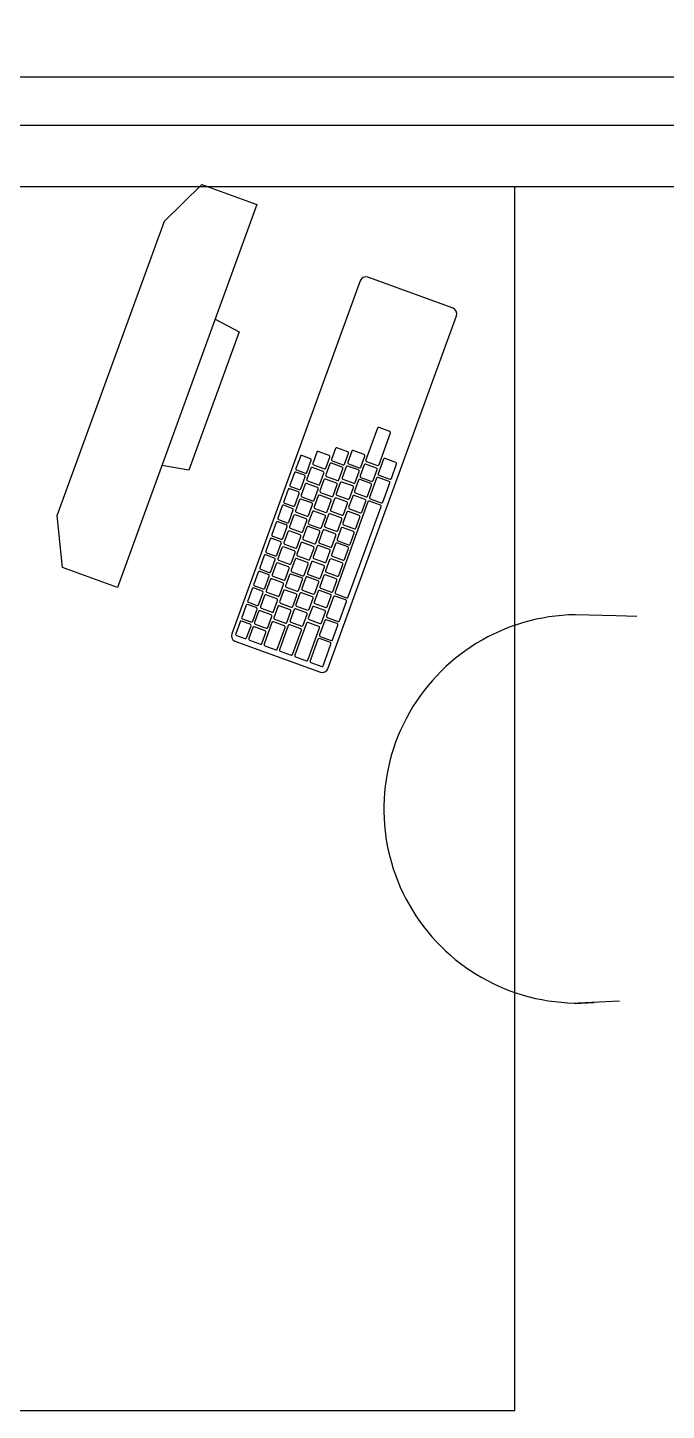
# Model space of a CAD drawing. Extents: x -62916 to 126930, y -44595 to 9525.
# Drawn here: x -15526 to -14796, y -20895 to -19314 of the extents above; entities that cross this region are included whole.
import ezdxf

# ---------------------------------------------------------------- set-up
doc = ezdxf.new("R2010")
doc.units = 0
doc.header["$LTSCALE"] = 1000
doc.header["$MEASUREMENT"] = 0
for name, color, linetype in [('ALZADO', 7, 'CONTINUOUS'), ('Mobiliario', 8, 'CONTINUOUS'), ('MURO', 2, 'CONTINUOUS')]:
    doc.layers.add(name, color=color, linetype=linetype)

msp = doc.modelspace()

# ---------------------------------------------------------------- linework, layer by layer
at = {"layer": 'ALZADO', "ltscale": 0.5}
for p, q in [((-16491.7, -19425.4), (-13376.7, -19425.4)), ((-16491.7, -19495.4), (-13446.7, -19495.4))]:
    msp.add_line(p, q, dxfattribs=at)
at = {"layer": 'Mobiliario', "ltscale": 0.5}
msp.add_line((-15668.8, -20895.4), (-14968.8, -20895.4), dxfattribs=at)
msp.add_line((-15668.8, -20895.4), (-14968.8, -20895.4), dxfattribs=at)
for points in [[(-15326.6, -19493.2), (-15263.8, -19516.1), (-15423.2, -19954), (-15486, -19931.2), (-15491.9, -19871.6), (-15369.4, -19535), (-15326.6, -19493.2)], [(-15311.5, -19647.1), (-15284, -19661.6), (-15341.6, -19819.8), (-15372.5, -19814.7)]]:
    msp.add_lwpolyline(points, dxfattribs=at)
for points in [[(-15124.1, -19771.1, 0.414201), (-15125.8, -19771.9), (-15139, -19808.1, 0.414201), (-15138.3, -19809.9), (-15125.8, -19814.4, 0.414188), (-15124, -19813.6), (-15110.8, -19777.3, 0.414201), (-15111.6, -19775.6)], [(-15193.6, -19798.6, 0.414201), (-15195.3, -19799.4), (-15199.9, -19812.1, 0.414201), (-15199.1, -19813.8), (-15186.6, -19818.3, 0.414188), (-15184.9, -19817.5), (-15180.3, -19804.9, 0.414201), (-15181.1, -19803.2)], [(-15172.2, -19794.2, 0.414201), (-15173.9, -19795), (-15178.5, -19807.6, 0.414201), (-15177.7, -19809.4), (-15165.2, -19813.9, 0.414188), (-15163.5, -19813.1), (-15158.9, -19800.5, 0.414201), (-15159.7, -19798.8)], [(-15153.6, -19797.5, 0.414201), (-15155.3, -19798.3), (-15159.9, -19810.9, 0.414201), (-15159.1, -19812.6), (-15146.6, -19817.2, 0.414188), (-15144.9, -19816.4), (-15140.3, -19803.8, 0.414201), (-15141.1, -19802.1)], [(-15212.3, -19803.3, 0.450069), (-15214, -19804.1), (-15219.1, -19818, 0.45007), (-15218.3, -19819.7), (-15208.5, -19823.2, 0.411174), (-15206.6, -19822.5), (-15201.5, -19808.6, 0.411173), (-15202.5, -19806.8)], [(-15200.3, -19816.9, 0.414201), (-15202, -19817.7), (-15206.6, -19830.4, 0.414201), (-15205.8, -19832.1), (-15193.3, -19836.6, 0.414188), (-15191.6, -19835.8), (-15187, -19823.2, 0.414201), (-15187.8, -19821.5)], [(-15178.6, -19811.9, 0.414201), (-15180.3, -19812.7), (-15184.9, -19825.3, 0.414201), (-15184.1, -19827), (-15171.6, -19831.6, 0.414188), (-15169.9, -19830.8), (-15165.3, -19818.2, 0.414201), (-15166.1, -19816.4)], [(-15160, -19815.2, 0.414201), (-15161.7, -19816), (-15166.3, -19828.6, 0.414201), (-15165.5, -19830.3), (-15153, -19834.9, 0.414188), (-15151.3, -19834), (-15146.7, -19821.4, 0.414201), (-15147.5, -19819.7)], [(-15139.4, -19813, 0.414201), (-15141.1, -19813.8), (-15145.7, -19826.4, 0.414201), (-15144.9, -19828.2), (-15132.4, -19832.7, 0.414188), (-15130.7, -19831.9), (-15126.1, -19819.3, 0.414201), (-15126.9, -19817.6)], [(-15117.2, -19806.6, 0.414201), (-15119, -19807.4), (-15125, -19824, 0.414201), (-15124.2, -19825.7), (-15111.7, -19830.3, 0.414188), (-15110, -19829.5), (-15104, -19812.8, 0.414201), (-15104.7, -19811.1)], [(-15219.2, -19822.2, 0.450069), (-15220.9, -19823), (-15225.9, -19836.9, 0.45007), (-15225.2, -19838.6), (-15215.4, -19842.2, 0.411174), (-15213.4, -19841.4), (-15208.4, -19827.6, 0.411173), (-15209.4, -19825.8)], [(-15185.3, -19830.2, 0.414201), (-15187, -19831), (-15191.6, -19843.6, 0.414201), (-15190.8, -19845.3), (-15178.3, -19849.9, 0.414188), (-15176.6, -19849.1), (-15172, -19836.4, 0.414201), (-15172.8, -19834.7)], [(-15166.7, -19833.5, 0.414201), (-15168.4, -19834.3), (-15173, -19846.9, 0.414201), (-15172.2, -19848.6), (-15159.7, -19853.1, 0.414188), (-15158, -19852.3), (-15153.4, -19839.7, 0.414201), (-15154.2, -19838)], [(-15145.8, -19830.7, 0.414201), (-15147.5, -19831.5), (-15152.1, -19844.1, 0.414201), (-15151.3, -19845.8), (-15138.8, -19850.4, 0.414188), (-15137.1, -19849.6), (-15132.5, -19836.9, 0.414201), (-15133.3, -19835.2)], [(-15125.1, -19828.3, 0.414201), (-15126.8, -19829.1), (-15134.9, -19851.1, 0.414201), (-15134.1, -19852.8), (-15121.6, -19857.4, 0.414188), (-15119.9, -19856.6), (-15111.8, -19834.5, 0.414201), (-15112.6, -19832.8)], [(-15226.1, -19841.1, 0.450069), (-15227.8, -19841.9), (-15232.8, -19855.8, 0.45007), (-15232, -19857.5), (-15222.3, -19861.1, 0.411174), (-15220.3, -19860.4), (-15215.3, -19846.5, 0.411173), (-15216.3, -19844.7)], [(-15206.9, -19835.2, 0.414201), (-15208.6, -19836), (-15213.2, -19848.6, 0.414201), (-15212.5, -19850.4), (-15200, -19854.9, 0.414188), (-15198.2, -19854.1), (-15193.7, -19841.5, 0.414201), (-15194.4, -19839.8)], [(-15191.9, -19848.5, 0.414201), (-15193.7, -19849.3), (-15198.2, -19861.9, 0.414201), (-15197.5, -19863.6), (-15185, -19868.2, 0.414188), (-15183.2, -19867.3), (-15178.7, -19854.7, 0.414201), (-15179.4, -19853)], [(-15152.5, -19849, 0.414201), (-15154.2, -19849.8), (-15158.8, -19862.4, 0.414201), (-15158, -19864.1), (-15145.5, -19868.7, 0.414188), (-15143.8, -19867.9), (-15139.2, -19855.2, 0.414201), (-15140, -19853.5)], [(-15233, -19860, 0.450069), (-15234.7, -19860.8), (-15239.7, -19874.7, 0.45007), (-15238.9, -19876.4), (-15229.2, -19880, 0.411174), (-15227.2, -19879.3), (-15222.2, -19865.4, 0.411173), (-15223.2, -19863.6)], [(-15213.4, -19852.9, 0.414201), (-15215.1, -19853.7), (-15219.7, -19866.3, 0.414201), (-15218.9, -19868), (-15206.4, -19872.6, 0.414188), (-15204.7, -19871.8), (-15200.1, -19859.2, 0.414201), (-15200.9, -19857.4)], [(-15173.3, -19851.7, 0.414201), (-15175, -19852.6), (-15179.6, -19865.2, 0.414201), (-15178.8, -19866.9), (-15166.3, -19871.4, 0.414188), (-15164.6, -19870.6), (-15160, -19858, 0.414201), (-15160.8, -19856.3)], [(-15135, -19855.3, 0.414201), (-15136.7, -19856.1), (-15174.4, -19959.6, 0.414201), (-15173.6, -19961.3), (-15161.1, -19965.9, 0.414188), (-15159.4, -19965), (-15121.7, -19861.6, 0.414201), (-15122.5, -19859.9)], [(-15239.8, -19879, 0.450069), (-15241.6, -19879.8), (-15246.6, -19893.6, 0.45007), (-15245.8, -19895.4), (-15236, -19898.9, 0.411174), (-15234.1, -19898.2), (-15229.1, -19884.3, 0.411173), (-15230.1, -19882.5)], [(-15220, -19871.2, 0.414201), (-15221.7, -19872), (-15226.3, -19884.6, 0.414201), (-15225.5, -19886.3), (-15213, -19890.9, 0.414188), (-15211.3, -19890.1), (-15206.7, -19877.4, 0.414201), (-15207.5, -19875.7)], [(-15198.6, -19866.8, 0.414201), (-15200.3, -19867.6), (-15204.9, -19880.2, 0.414201), (-15204.1, -19881.9), (-15191.6, -19886.4, 0.414188), (-15189.9, -19885.6), (-15185.3, -19873, 0.414201), (-15186.1, -19871.3)], [(-15180, -19870, 0.414201), (-15181.7, -19870.8), (-15186.3, -19883.5, 0.414201), (-15185.5, -19885.2), (-15173, -19889.7, 0.414188), (-15171.3, -19888.9), (-15166.7, -19876.3, 0.414201), (-15167.5, -19874.6)], [(-15159.1, -19867.3, 0.414201), (-15160.9, -19868.1), (-15165.4, -19880.7, 0.414201), (-15164.7, -19882.4), (-15152.2, -19886.9, 0.414188), (-15150.5, -19886.1), (-15145.9, -19873.5, 0.414201), (-15146.6, -19871.8)], [(-15226.7, -19889.5, 0.414201), (-15228.4, -19890.3), (-15233, -19902.9, 0.414201), (-15232.2, -19904.6), (-15219.7, -19909.2, 0.414188), (-15218, -19908.3), (-15213.4, -19895.7, 0.414201), (-15214.2, -19894)], [(-15205, -19884.4, 0.414201), (-15206.7, -19885.2), (-15211.3, -19897.8, 0.414201), (-15210.5, -19899.6), (-15198, -19904.1, 0.414188), (-15196.3, -19903.3), (-15191.7, -19890.7, 0.414201), (-15192.5, -19889)], [(-15186.6, -19888.3, 0.414201), (-15188.3, -19889.1), (-15192.9, -19901.8, 0.414201), (-15192.1, -19903.5), (-15179.6, -19908, 0.414188), (-15177.9, -19907.2), (-15173.3, -19894.6, 0.414201), (-15174.1, -19892.9)], [(-15165.8, -19885.6, 0.414201), (-15167.5, -19886.4), (-15172.1, -19899, 0.414201), (-15171.3, -19900.7), (-15158.8, -19905.2, 0.414188), (-15157.1, -19904.4), (-15152.5, -19891.8, 0.414201), (-15153.3, -19890.1)], [(-15246.7, -19897.9, 0.450069), (-15248.4, -19898.7), (-15253.5, -19912.6, 0.45007), (-15252.7, -19914.3), (-15242.9, -19917.9, 0.411174), (-15241, -19917.1), (-15235.9, -19903.3, 0.411173), (-15237, -19901.5)], [(-15233.3, -19907.8, 0.414201), (-15235.1, -19908.6), (-15239.6, -19921.2, 0.414201), (-15238.9, -19922.9), (-15226.4, -19927.4, 0.414188), (-15224.6, -19926.6), (-15220.1, -19914, 0.414201), (-15220.8, -19912.3)], [(-15211.7, -19902.7, 0.414201), (-15213.4, -19903.5), (-15218, -19916.1, 0.414201), (-15217.2, -19917.9), (-15204.7, -19922.4, 0.414188), (-15203, -19921.6), (-15198.4, -19909, 0.414201), (-15199.2, -19907.3)], [(-15193.1, -19906, 0.414201), (-15194.8, -19906.8), (-15199.4, -19919.4, 0.414201), (-15198.6, -19921.1), (-15186.1, -19925.7, 0.414188), (-15184.4, -19924.9), (-15179.8, -19912.3, 0.414201), (-15180.6, -19910.5)], [(-15172.2, -19903.2, 0.414201), (-15173.9, -19904), (-15178.5, -19916.6, 0.414201), (-15177.7, -19918.4), (-15165.2, -19922.9, 0.414188), (-15163.5, -19922.1), (-15158.9, -19909.5, 0.414201), (-15159.7, -19907.8)], [(-15253.6, -19916.8, 0.450069), (-15255.3, -19917.6), (-15260.4, -19931.5, 0.45007), (-15259.6, -19933.2), (-15249.8, -19936.8, 0.411174), (-15247.9, -19936), (-15242.8, -19922.2, 0.411173), (-15243.9, -19920.4)], [(-15240, -19926.1, 0.414201), (-15241.7, -19926.9), (-15246.3, -19939.5, 0.414201), (-15245.5, -19941.2), (-15233, -19945.7, 0.414188), (-15231.3, -19944.9), (-15226.7, -19932.3, 0.414201), (-15227.5, -19930.6)], [(-15218.3, -19921, 0.414201), (-15220.1, -19921.8), (-15224.6, -19934.4, 0.414201), (-15223.9, -19936.1), (-15211.4, -19940.7, 0.414188), (-15209.6, -19939.9), (-15205.1, -19927.3, 0.414201), (-15205.8, -19925.6)], [(-15199.7, -19924.3, 0.414201), (-15201.4, -19925.1), (-15206, -19937.7, 0.414201), (-15205.2, -19939.4), (-15192.7, -19944, 0.414188), (-15191, -19943.2), (-15186.4, -19930.5, 0.414201), (-15187.2, -19928.8)], [(-15178.9, -19921.5, 0.414201), (-15180.6, -19922.3), (-15185.2, -19934.9, 0.414201), (-15184.4, -19936.6), (-15171.9, -19941.2, 0.414188), (-15170.2, -19940.4), (-15165.6, -19927.8, 0.414201), (-15166.4, -19926.1)], [(-15260.5, -19935.7, 0.450069), (-15262.2, -19936.5), (-15267.3, -19950.4, 0.45007), (-15266.5, -19952.1), (-15256.7, -19955.7, 0.411174), (-15254.8, -19955), (-15249.7, -19941.1, 0.411173), (-15250.7, -19939.3)], [(-15246.7, -19944.3, 0.414201), (-15248.4, -19945.2), (-15253, -19957.8, 0.414201), (-15252.2, -19959.5), (-15239.7, -19964, 0.414188), (-15238, -19963.2), (-15233.4, -19950.6, 0.414201), (-15234.2, -19948.9)], [(-15224.8, -19938.7, 0.414201), (-15226.5, -19939.5), (-15231.1, -19952.1, 0.414201), (-15230.3, -19953.8), (-15217.8, -19958.4, 0.414188), (-15216.1, -19957.5), (-15211.5, -19944.9, 0.414201), (-15212.3, -19943.2)], [(-15206.1, -19941.9, 0.414201), (-15207.9, -19942.8), (-15212.5, -19955.4, 0.414201), (-15211.7, -19957.1), (-15199.2, -19961.6, 0.414188), (-15197.5, -19960.8), (-15192.9, -19948.2, 0.414201), (-15193.7, -19946.5)], [(-15185.6, -19939.8, 0.414201), (-15187.3, -19940.6), (-15191.9, -19953.2, 0.414201), (-15191.1, -19954.9), (-15178.6, -19959.5, 0.414188), (-15176.9, -19958.7), (-15172.3, -19946.1, 0.414201), (-15173.1, -19944.3)], [(-15267.4, -19954.7, 0.450069), (-15269.1, -19955.5), (-15274.2, -19969.3, 0.45007), (-15273.4, -19971.1), (-15263.6, -19974.6, 0.411174), (-15261.7, -19973.9), (-15256.6, -19960, 0.411173), (-15257.6, -19958.2)], [(-15231.4, -19957, 0.414201), (-15233.1, -19957.8), (-15237.7, -19970.4, 0.414201), (-15236.9, -19972.1), (-15224.4, -19976.6, 0.414188), (-15222.7, -19975.8), (-15218.1, -19963.2, 0.414201), (-15218.9, -19961.5)], [(-15212.8, -19960.2, 0.414201), (-15214.5, -19961), (-15219.1, -19973.7, 0.414201), (-15218.3, -19975.4), (-15205.8, -19979.9, 0.414188), (-15204.1, -19979.1), (-15199.5, -19966.5, 0.414201), (-15200.3, -19964.8)], [(-15192, -19957.5, 0.414201), (-15193.7, -19958.3), (-15198.3, -19970.9, 0.414201), (-15197.5, -19972.6), (-15185, -19977.1, 0.414188), (-15183.3, -19976.3), (-15178.7, -19963.7, 0.414201), (-15179.5, -19962)], [(-15274.3, -19973.6, 0.450069), (-15276, -19974.4), (-15281, -19988.3, 0.45007), (-15280.3, -19990), (-15270.5, -19993.5, 0.411174), (-15268.5, -19992.8), (-15263.5, -19978.9, 0.411173), (-15264.5, -19977.1)], [(-15253.3, -19962.6, 0.414201), (-15255, -19963.4), (-15259.6, -19976.1, 0.414201), (-15258.8, -19977.8), (-15246.3, -19982.3, 0.414188), (-15244.6, -19981.5), (-15240, -19968.9, 0.414201), (-15240.8, -19967.2)], [(-15238.1, -19975.2, 0.414201), (-15239.8, -19976.1), (-15244.4, -19988.7, 0.414201), (-15243.6, -19990.4), (-15231.1, -19994.9, 0.414188), (-15229.4, -19994.1), (-15224.8, -19981.5, 0.414201), (-15225.6, -19979.8)], [(-15198.6, -19975.8, 0.414201), (-15200.3, -19976.6), (-15204.9, -19989.2, 0.414201), (-15204.1, -19990.9), (-15191.6, -19995.4, 0.414188), (-15189.9, -19994.6), (-15185.3, -19982, 0.414201), (-15186.1, -19980.3)], [(-15174.5, -19963.9, 0.414201), (-15176.2, -19964.7), (-15184.2, -19986.7, 0.414201), (-15183.4, -19988.4), (-15170.9, -19993, 0.414188), (-15169.2, -19992.2), (-15161.2, -19970.1, 0.414201), (-15162, -19968.4)], [(-15281.2, -19992.5, 0.450069), (-15282.9, -19993.3), (-15287.9, -20007.2, 0.45007), (-15287.1, -20008.9), (-15277.4, -20012.5, 0.411174), (-15275.4, -20011.7), (-15270.4, -19997.9, 0.411173), (-15271.4, -19996.1)], [(-15260, -19980.9, 0.414201), (-15261.7, -19981.7), (-15266.3, -19994.3, 0.414201), (-15265.5, -19996.1), (-15253, -20000.6, 0.414188), (-15251.3, -19999.8), (-15246.7, -19987.2, 0.414201), (-15247.5, -19985.5)], [(-15219.5, -19978.5, 0.414201), (-15221.2, -19979.3), (-15225.8, -19992, 0.414201), (-15225, -19993.7), (-15212.5, -19998.2, 0.414188), (-15210.8, -19997.4), (-15206.2, -19984.8, 0.414201), (-15207, -19983.1)], [(-15184.4, -19991, 0.414201), (-15186.1, -19991.8), (-15192.1, -20008.4, 0.414201), (-15191.3, -20010.1), (-15178.8, -20014.7, 0.414188), (-15177.1, -20013.9), (-15171.1, -19997.2, 0.414201), (-15171.9, -19995.5)], [(-15266.6, -19999.2, 0.414201), (-15268.3, -20000), (-15272.9, -20012.6, 0.414201), (-15272.1, -20014.4), (-15259.6, -20018.9, 0.414188), (-15257.9, -20018.1), (-15253.3, -20005.5, 0.414201), (-15254.1, -20003.8)], [(-15244.7, -19993.5, 0.414201), (-15246.5, -19994.3), (-15255.4, -20019, 0.414201), (-15254.6, -20020.7), (-15242.1, -20025.3, 0.414188), (-15240.4, -20024.5), (-15231.5, -19999.8, 0.414201), (-15232.2, -19998.1)], [(-15226.1, -19996.8, 0.414201), (-15227.8, -19997.6), (-15237.9, -20025.4, 0.414201), (-15237.1, -20027.1), (-15224.6, -20031.6, 0.414188), (-15222.9, -20030.8), (-15212.8, -20003.1, 0.414201), (-15213.6, -20001.4)], [(-15205.3, -19994, 0.414201), (-15207, -19994.9), (-15220.4, -20031.7, 0.414201), (-15219.6, -20033.5), (-15207.1, -20038, 0.414188), (-15205.4, -20037.2), (-15192, -20000.3, 0.414201), (-15192.8, -19998.6)], [(-15192.2, -20012.6, 0.414201), (-15194, -20013.5), (-15202.9, -20038.1, 0.414201), (-15202.1, -20039.8), (-15189.6, -20044.4, 0.414188), (-15187.9, -20043.6), (-15179, -20018.9, 0.414201), (-15179.7, -20017.2)]]:
    msp.add_lwpolyline(points, format="xyb", close=True, dxfattribs=at)
at = {"layer": 'MURO', "ltscale": 0.5}
msp.add_lwpolyline([(-13376.7, -18000.4), (-13376.7, -19370.4), (-16656.7, -19370.4), (-16656.7, -17020.4), (-21226.7, -17020.4)], dxfattribs=at)

# ---------------------------------------------------------------- wipeouts: each hides what was drawn before it
at = {"ltscale": 0.5}
msp.add_wipeout([(-14747.8, -20416.8), (-14747.6, -20399.4), (-14747.5, -20386), (-14705.6, -20384.6), (-14661.5, -20382.6), (-14657.1, -20389.9), (-14653.5, -20394.1), (-14651.4, -20395.6), (-14648.2, -20396.8), (-14646.2, -20397.2), (-14643.8, -20397.4), (-14640.8, -20397.2), (-14638.5, -20396.8), (-14635.2, -20395.7), (-14632.6, -20394.2), (-14630, -20392.1), (-14628.1, -20390.1), (-14624.6, -20385.4), (-14620.8, -20378.5), (-14617.7, -20372.2), (-14614.2, -20362.8), (-14611.6, -20353.6), (-14609.8, -20347.1), (-14608, -20338.6), (-14606.8, -20331.6), (-14606.1, -20324.3), (-14604.2, -20306.1), (-14602.8, -20283.6), (-14600.9, -20244.3), (-14600.2, -20201.2), (-14602.2, -20158.6), (-14605.6, -20110), (-14610.1, -20074.3), (-14616.5, -20051), (-14619.6, -20042.8), (-14626.6, -20027.1), (-14631.9, -20021.5), (-14636.9, -20017.6), (-14644.1, -20014.4), (-14648.4, -20014.7), (-14653.7, -20015.7), (-14658.2, -20018.7), (-14661.8, -20023.4), (-14663.9, -20027.9), (-14750.9, -20026.5), (-14751.3, -20011.2), (-14751.4, -20000.8), (-14751.8, -19997.7), (-14752, -19996.8), (-14752.3, -19996.1), (-14753.2, -19994.8), (-14804.7, -19989.2), (-14829.3, -19987.5), (-14876.4, -19985.9), (-14899.7, -19985.4), (-14923, -19986.9), (-14946, -19990.8), (-14961.1, -19994.9), (-14985.7, -20003.8), (-15000.8, -20011.6), (-15016.4, -20020), (-15036.5, -20035.3), (-15054.8, -20051.2), (-15071.1, -20070.3), (-15083.8, -20088.3), (-15095.8, -20109.6), (-15104.7, -20129.7), (-15111.2, -20149.6), (-15115.6, -20170.5), (-15118, -20190.7), (-15118.8, -20211.9), (-15117.3, -20234.8), (-15112.4, -20256.6), (-15106.7, -20281), (-15096.6, -20302.7), (-15085.8, -20323.9), (-15071.6, -20344), (-15058, -20359.6), (-15042.4, -20375.3), (-15018.8, -20393.2), (-14999.8, -20404.6), (-14978.5, -20414.4), (-14957, -20420.9), (-14934.7, -20426.3), (-14916, -20428.7), (-14894.9, -20429.2), (-14855.6, -20428.3), (-14816.1, -20425.7), (-14781.8, -20421.9), (-14749.3, -20417.3), (-14748.9, -20417.3), (-14748.3, -20417.1), (-14748, -20416.9)], dxfattribs=at).dxf.layer = 'Mobiliario'

# ---------------------------------------------------------------- next in the draw order: linework, layer by layer
at = {"layer": 'Mobiliario', "ltscale": 0.5}
for p, q in [((-14968.8, -20895.4), (-14968.8, -19495.4)), ((-14968.8, -20895.4), (-14968.8, -19495.4)), ((-14853.1, -19986.5), (-14899.7, -19985.4)), ((-14829.3, -19987.5), (-14853.1, -19986.5)), ((-14849, -20427.5), (-14896.4, -20429.5))]:
    msp.add_line(p, q, dxfattribs=at)
msp.add_lwpolyline([(-15137, -19599.2, 0.414201), (-15145.6, -19603.3), (-15292.5, -20007, 0.38771), (-15289, -20015.4), (-15191, -20051, 0.414201), (-15182.5, -20047), (-15035.6, -19643.3, 0.414201), (-15039.5, -19634.7)], format="xyb", close=True, dxfattribs=at)
msp.add_arc((-14896.5, -20207.4), 222.1, 90.8366, 274.7274, dxfattribs=at)

doc.saveas('drawing.dxf')
